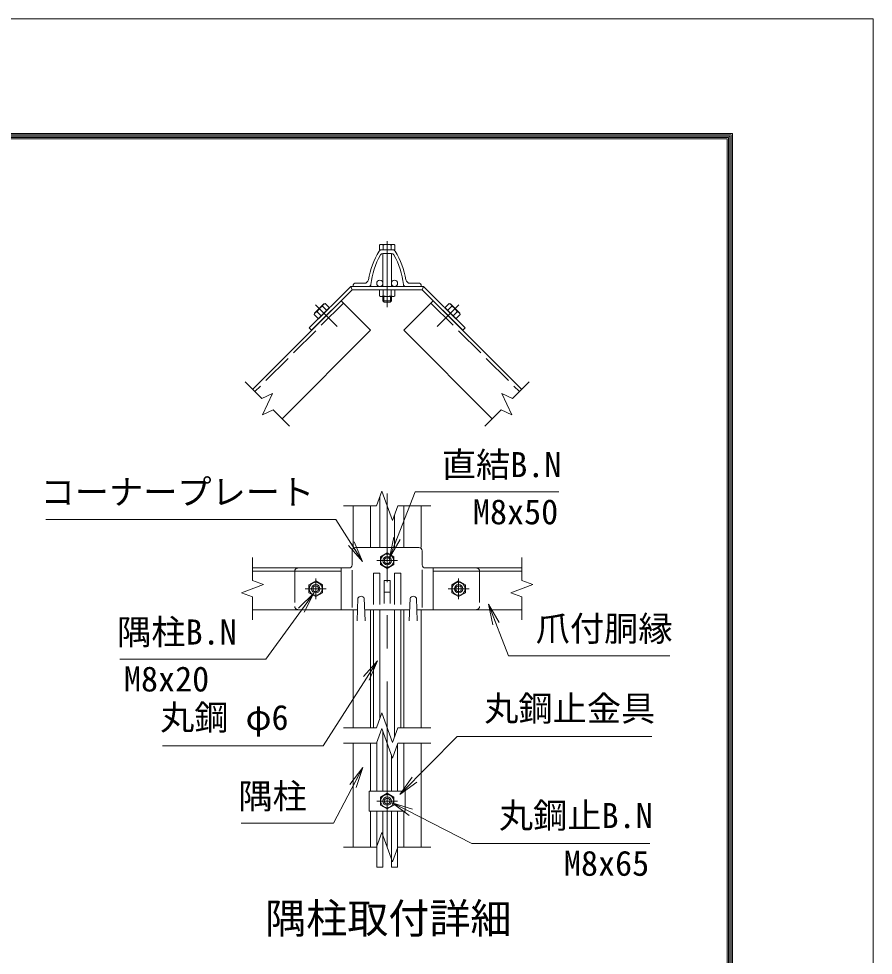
# Model space of a CAD drawing. Units: millimetres, scale not verified. Extents: x -4200 to 4200, y -2970 to 2970.
# Drawn here: x 2561 to 4200, y 1174 to 2970 of the extents above; entities that cross this region are included whole.
import ezdxf
from ezdxf.enums import TextEntityAlignment as Align

# ---------------------------------------------------------------- set-up
doc = ezdxf.new("R2010")
doc.units = ezdxf.units.MM
doc.header["$LTSCALE"] = 10
doc.linetypes.add('DASHED', pattern=[7.5, 6, -1.5])
doc.linetypes.add('USER1', pattern=[50.8, 31.75, -6.35, 6.35, -6.35])
for name, color, linetype, lineweight in [('0-0_D-STR1', 1, 'Continuous', 18), ('0-1_D-BMK', 2, 'USER1', 13), ('0-2_D-STR-DIM', 7, 'Continuous', 13), ('0-3_D-STR3', 3, 'Continuous', 13), ('0-7_D-STR-TXT', 7, 'Continuous', 13), ('0-8_0', 7, 'Continuous', 18), ('0-B_D-TTL', 7, 'Continuous', 18)]:
    doc.layers.add(name, color=color, linetype=linetype, lineweight=lineweight)
doc.layers.add('0-9_D-TTL-TXT', color=7, linetype='Continuous')
doc.styles.add('ＭＳ ゴシック', font='')
doc.styles.get('ＭＳ ゴシック').set_extended_font_data('MS Gothic')

# ---------------------------------------------------------------- blocks, each defined once
blk = doc.blocks.new('_Open')
at = {"layer": '0-8_0'}
blk.add_line((-10, 1.667), (0, 0), dxfattribs=at)
blk.add_lwpolyline([(-10, -1.667), (0, 0), (-10, 0)], dxfattribs=at)

msp = doc.modelspace()

# ---------------------------------------------------------------- linework, layer by layer
at = {"layer": '0-0_D-STR1'}
for p, q in [((3256.73, 2526.76), (3279.11, 2526.76)), ((3259.54, 2519.76), (3276.3, 2519.76)), ((3224.03, 2462.76), (3205.92, 2462.76)), ((3311.81, 2462.76), (3329.92, 2462.76)), ((3202.92, 2456.76), (3202.92, 2459.76)), ((3232.76, 2456.76), (3202.92, 2456.76)), ((3303.08, 2456.76), (3332.92, 2456.76)), ((3332.92, 2456.76), (3332.92, 2459.76)), ((3179.71, 2429.15), (3010, 2259.44)), ((3179.71, 2429.15), (3236.27, 2372.58)), ((3356.13, 2429.15), (3299.56, 2372.58)), ((3356.13, 2429.15), (3525.84, 2259.44)), ((3236.27, 2372.58), (3066.57, 2202.87)), ((3299.56, 2372.58), (3469.27, 2202.87)), ((3253.92, 1955.98), (3253.92, 2053.89)), ((3202.92, 1955.98), (3202.92, 2035.98)), ((3235.92, 1955.98), (3235.92, 2035.98)), ((3299.92, 1955.98), (3299.92, 2035.98)), ((3332.92, 1955.98), (3332.92, 2035.98)), ((3281.92, 1955.98), (3281.92, 2018.06)), ((3009.82, 1916.98), (3179.71, 1916.98)), ((3009.82, 1910.98), (3179.71, 1910.98)), ((3179.71, 1916.98), (3179.71, 1836.98)), ((3526.02, 1916.98), (3356.13, 1916.98)), ((3356.13, 1916.98), (3356.13, 1836.98)), ((3526.02, 1910.98), (3356.13, 1910.98)), ((3211.92, 1858.73), (3210.42, 1815.73)), ((3223.92, 1858.73), (3225.42, 1815.73)), ((3311.92, 1858.73), (3310.42, 1815.73)), ((3323.92, 1858.73), (3325.42, 1815.73)), ((3009.82, 1836.98), (3179.71, 1836.98)), ((3202.92, 1610.72), (3202.92, 1836.98)), ((3235.92, 1610.72), (3235.92, 1836.98)), ((3299.92, 1610.72), (3299.92, 1836.98)), ((3332.92, 1610.72), (3332.92, 1836.98)), ((3526.02, 1836.98), (3356.13, 1836.98)), ((3202.92, 1381.76), (3202.92, 1580.72)), ((3235.92, 1488.91), (3235.92, 1580.72)), ((3299.92, 1488.91), (3299.92, 1580.72)), ((3332.92, 1381.76), (3332.92, 1580.72)), ((3235.92, 1381.76), (3235.92, 1450.91)), ((3299.92, 1381.76), (3299.92, 1450.91))]:
    msp.add_line(p, q, dxfattribs=at)
at = {"layer": '0-0_D-STR1', "linetype": 'DASHED'}
for p, q in [((3183.95, 2424.9), (3014.24, 2255.2)), ((3351.89, 2424.9), (3521.6, 2255.2))]:
    msp.add_line(p, q, dxfattribs=at)
at = {"layer": '0-0_D-STR1'}
for centre, radius, start, end in [((3381.12, 2444.94), 151.2, 148.30182, 170.6662), ((3381.12, 2444.94), 145.2, 150.13204, 173.91336), ((3256.73, 2521.76), 5, 90, 148.30182), ((3259.54, 2514.76), 5, 90, 150.13204), ((3276.3, 2514.76), 5, 29.86796, 90), ((3279.11, 2521.76), 5, 31.69818, 90), ((3154.72, 2444.94), 145.2, 6.08664, 29.86796), ((3154.72, 2444.94), 151.2, 9.3338, 31.69818), ((3205.92, 2459.76), 3, 90, 180), ((3224.03, 2470.76), 8, 270, 350.6662), ((3232.76, 2460.76), 4, 270, 353.91336), ((3303.08, 2460.76), 4, 186.08664, 270), ((3311.81, 2470.76), 8, 189.3338, 270), ((3329.92, 2459.76), 3, 0, 90), ((3217.92, 1856.23), 6.5, 22.61986, 157.38014), ((3317.92, 1856.23), 6.5, 22.61986, 157.38014)]:
    msp.add_arc(centre, radius, start, end, dxfattribs=at)
at = {"layer": '0-1_D-BMK'}
for p, q in [((3267.92, 2543.5), (3267.92, 2417.12)), ((3130.67, 2421.61), (3172.17, 2380.11)), ((3405.17, 2421.61), (3363.67, 2380.11)), ((3267.92, 1381.76), (3267.92, 2059.71)), ((3287.92, 1930.98), (3247.92, 1930.98)), ((3130.92, 1896.98), (3130.92, 1856.98)), ((3404.92, 1896.98), (3404.92, 1856.98)), ((3150.92, 1876.98), (3110.92, 1876.98)), ((3384.92, 1876.98), (3424.92, 1876.98)), ((3287.92, 1469.91), (3247.92, 1469.91))]:
    msp.add_line(p, q, dxfattribs=at)
at = {"layer": '0-2_D-STR-DIM'}
for p, q in [((2995.86, 2273.58), (3027.4, 2242.04)), ((3539.98, 2273.58), (3508.44, 2242.04)), ((3488.04, 2251.55), (3507.06, 2210.76)), ((3508.44, 2242.04), (3488.04, 2251.55)), ((3049.17, 2220.27), (3080.71, 2188.73)), ((3486.67, 2220.27), (3455.13, 2188.73)), ((3507.06, 2210.76), (3486.67, 2220.27)), ((3183.92, 2035.98), (3247.4, 2035.98)), ((3288.44, 2035.98), (3351.92, 2035.98)), ((3009.82, 1937.24), (3009.82, 1892.63)), ((3526.02, 1937.24), (3526.02, 1892.63)), ((3009.82, 1892.63), (3030.96, 1884.93)), ((3030.96, 1884.93), (2988.67, 1869.54)), ((2988.67, 1869.54), (3009.82, 1861.85)), ((3009.82, 1861.85), (3009.82, 1817.24)), ((3526.02, 1861.85), (3526.02, 1817.24)), ((3247.4, 1610.72), (3257.66, 1638.92)), ((3257.66, 1638.92), (3278.18, 1582.53)), ((3183.92, 1610.72), (3247.4, 1610.72)), ((3278.18, 1582.53), (3288.44, 1610.72)), ((3288.44, 1610.72), (3351.92, 1610.72)), ((3183.92, 1580.72), (3247.4, 1580.72)), ((3288.44, 1580.72), (3351.92, 1580.72)), ((3183.92, 1381.76), (3247.4, 1381.76)), ((3288.44, 1381.76), (3351.92, 1381.76))]:
    msp.add_line(p, q, dxfattribs=at)
for points in [[(3027.4, 2242.04), (3047.79, 2251.55), (3028.78, 2210.76), (3049.17, 2220.27)], [(3247.4, 2035.98), (3257.66, 2064.17), (3278.18, 2007.78), (3288.44, 2035.98)], [(3526.02, 1892.63), (3547.17, 1884.93), (3504.88, 1869.54), (3526.02, 1861.85)], [(3247.4, 1580.72), (3257.66, 1608.92), (3278.18, 1552.53), (3288.44, 1580.72)], [(3247.4, 1381.76), (3257.66, 1409.95), (3278.18, 1353.57), (3288.44, 1381.76)]]:
    msp.add_lwpolyline(points, dxfattribs=at)
at = {"layer": '0-3_D-STR3'}
for p, q in [((3255.32, 2537.36), (3252.91, 2535.97)), ((3252.91, 2526.76), (3252.91, 2535.97)), ((3280.52, 2537.36), (3255.32, 2537.36)), ((3260.41, 2526.76), (3260.41, 2535.97)), ((3275.42, 2526.76), (3275.42, 2535.97)), ((3280.52, 2537.36), (3282.93, 2535.97)), ((3282.93, 2526.76), (3282.93, 2535.97)), ((3282.93, 2526.76), (3252.91, 2526.76)), ((3259.92, 2519.76), (3259.92, 2456.76)), ((3275.92, 2519.76), (3275.92, 2456.76)), ((3198.27, 2456.76), (3118.61, 2377.1)), ((3200.92, 2450.36), (3123.14, 2372.58)), ((3198.27, 2456.76), (3337.57, 2456.76)), ((3200.92, 2450.36), (3198.27, 2456.76)), ((3200.92, 2450.36), (3334.92, 2450.36)), ((3252.91, 2450.36), (3282.93, 2450.36)), ((3260.41, 2450.36), (3260.41, 2438.81)), ((3275.42, 2450.36), (3275.42, 2438.81)), ((3334.92, 2450.36), (3337.57, 2456.76)), ((3334.92, 2450.36), (3412.7, 2372.58)), ((3337.57, 2456.76), (3417.23, 2377.1)), ((3255.42, 2437.36), (3280.42, 2437.36)), ((3259.92, 2437.36), (3259.92, 2429.16)), ((3259.92, 2429.16), (3262.32, 2426.76)), ((3275.92, 2429.16), (3259.92, 2429.16)), ((3261.42, 2437.36), (3261.42, 2427.66)), ((3273.52, 2426.76), (3262.32, 2426.76)), ((3275.92, 2429.16), (3273.52, 2426.76)), ((3274.42, 2437.36), (3274.42, 2427.66)), ((3275.92, 2437.36), (3275.92, 2429.16)), ((3378.33, 2416), (3386.49, 2424.17)), ((3386.49, 2424.17), (3389.3, 2423.42)), ((3146.54, 2423.42), (3128.87, 2405.74)), ((3141.59, 2400.08), (3133.42, 2408.25)), ((3157.51, 2416), (3136.28, 2394.77)), ((3152.2, 2410.7), (3144.04, 2418.86)), ((3378.33, 2416), (3399.56, 2394.77)), ((3383.63, 2410.7), (3391.8, 2418.86)), ((3389.3, 2423.42), (3406.97, 2405.74)), ((3394.25, 2400.08), (3402.42, 2408.25)), ((3399.56, 2394.77), (3407.72, 2402.94)), ((3407.72, 2402.94), (3406.97, 2405.74)), ((3123.14, 2372.58), (3118.61, 2377.1)), ((3412.7, 2372.58), (3417.23, 2377.1)), ((3200.92, 1949.98), (3200.92, 1922.98)), ((3206.92, 1955.98), (3328.92, 1955.98)), ((3267.92, 1945.99), (3254.92, 1938.48)), ((3280.92, 1938.48), (3267.92, 1945.99)), ((3334.92, 1949.98), (3334.92, 1922.98)), ((3254.92, 1938.48), (3254.92, 1923.47)), ((3254.92, 1923.47), (3267.92, 1915.96)), ((3267.92, 1915.96), (3280.92, 1923.47)), ((3280.92, 1923.47), (3280.92, 1938.48)), ((3096.92, 1916.98), (3194.92, 1916.98)), ((3200.92, 1840.98), (3200.92, 1912.98)), ((3334.92, 1840.98), (3334.92, 1913.17)), ((3340.92, 1916.98), (3438.92, 1916.98)), ((3261.92, 1892.98), (3261.92, 1848.92)), ((3273.92, 1892.98), (3261.92, 1892.98)), ((3273.92, 1892.98), (3273.92, 1848.92)), ((3391.92, 1884.48), (3404.92, 1891.99)), ((3404.92, 1891.99), (3417.92, 1884.48)), ((3273.92, 1870.32), (3261.92, 1870.32)), ((3391.92, 1869.47), (3391.92, 1884.48)), ((3404.92, 1861.96), (3391.92, 1869.47)), ((3417.92, 1869.47), (3404.92, 1861.96)), ((3417.92, 1884.48), (3417.92, 1869.47)), ((3096.92, 1836.98), (3211.16, 1836.98)), ((3224.68, 1836.98), (3311.16, 1836.98)), ((3241.92, 1836.98), (3241.92, 1610.72)), ((3253.92, 1836.98), (3253.92, 1628.64)), ((3281.92, 1836.98), (3281.92, 1592.81)), ((3293.92, 1836.98), (3293.92, 1610.72)), ((3324.68, 1836.98), (3438.92, 1836.98)), ((3259.92, 1602.7), (3259.92, 1488.91)), ((3247.92, 1582.16), (3247.92, 1488.91)), ((3287.92, 1579.29), (3287.92, 1488.91)), ((3275.92, 1558.75), (3275.92, 1488.91)), ((3233.52, 1488.91), (3302.32, 1488.91)), ((3267.92, 1484.92), (3254.92, 1477.41)), ((3254.92, 1477.41), (3254.92, 1462.4)), ((3280.92, 1477.41), (3267.92, 1484.92)), ((3280.92, 1462.4), (3280.92, 1477.41)), ((3302.32, 1488.91), (3302.32, 1450.91)), ((3254.92, 1462.4), (3267.92, 1454.9)), ((3267.92, 1454.9), (3280.92, 1462.4)), ((3247.92, 1450.91), (3247.92, 1343.51)), ((3259.92, 1450.91), (3259.92, 1343.51)), ((3275.92, 1450.91), (3275.92, 1343.51)), ((3287.92, 1450.91), (3287.92, 1343.51)), ((3247.92, 1343.51), (3259.92, 1343.51)), ((3275.92, 1343.51), (3287.92, 1343.51))]:
    msp.add_line(p, q, dxfattribs=at)
at = {"layer": '0-3_D-STR3', "linetype": 'DASHED'}
for p, q in [((3090.92, 1910.98), (3090.92, 1842.98)), ((3241.92, 1906.98), (3253.92, 1906.98)), ((3241.92, 1906.98), (3241.92, 1836.98)), ((3253.92, 1906.98), (3253.92, 1836.98)), ((3281.92, 1906.98), (3281.92, 1836.98)), ((3293.92, 1906.98), (3281.92, 1906.98)), ((3293.92, 1906.98), (3293.92, 1836.98)), ((3444.92, 1910.98), (3444.92, 1842.98))]:
    msp.add_line(p, q, dxfattribs=at)
at = {"layer": '0-3_D-STR3'}
for points in [[(3252.91, 2450.36), (3252.91, 2438.81), (3255.42, 2437.36)], [(3282.93, 2450.36), (3282.93, 2438.81), (3280.42, 2437.36)], [(3157.51, 2416), (3149.34, 2424.17), (3146.54, 2423.42)], [(3136.28, 2394.77), (3128.11, 2402.94), (3128.87, 2405.74)], [(3233.52, 1488.91), (3233.52, 1450.91), (3302.32, 1450.91)]]:
    msp.add_lwpolyline(points, dxfattribs=at)
msp.add_lwpolyline([(3143.92, 1884.48), (3130.92, 1891.99), (3117.92, 1884.48), (3117.92, 1869.47), (3130.92, 1861.96), (3143.92, 1869.47)], close=True, dxfattribs=at)
for centre, radius in [((3253.92, 2462.76), 6), ((3281.92, 2462.76), 6), ((3267.92, 1930.98), 12.5), ((3267.92, 1930.98), 8), ((3267.92, 1930.98), 5.6), ((3130.92, 1876.98), 12.5), ((3404.92, 1876.98), 12.5), ((3130.92, 1876.98), 8), ((3130.92, 1876.98), 5.6), ((3404.92, 1876.98), 8), ((3404.92, 1876.98), 5.6), ((3267.92, 1469.91), 12.5), ((3267.92, 1469.91), 8), ((3267.92, 1469.91), 5.6)]:
    msp.add_circle(centre, radius, dxfattribs=at)
for centre, radius, start, end in [((3256.66, 2530.48), 6.64, 55.61585, 124.38415), ((3267.92, 2512.29), 24.84, 72.4121, 107.5879), ((3279.18, 2530.48), 6.64, 55.61585, 124.38415), ((3150.57, 2417.64), 6.64, 100.61585, 169.38416), ((3256.66, 2444.29), 6.64, 235.61585, 304.38416), ((3267.92, 2462.49), 24.84, 252.4121, 287.5879), ((3279.18, 2444.29), 6.64, 235.61586, 304.38414), ((3385.27, 2417.64), 6.64, 10.61584, 79.38415), ((3134.65, 2401.72), 6.64, 100.61586, 169.38414), ((3155.47, 2396.81), 24.84, 117.4121, 152.5879), ((3380.37, 2396.81), 24.84, 27.4121, 62.5879), ((3401.19, 2401.72), 6.64, 10.61586, 79.38414), ((3206.92, 1949.98), 6, 90, 180), ((3328.92, 1949.98), 6, 0, 90), ((3194.92, 1922.98), 6, 270, 0), ((3340.92, 1922.98), 6, 180, 270)]:
    msp.add_arc(centre, radius, start, end, dxfattribs=at)
at = {"layer": '0-3_D-STR3', "linetype": 'DASHED'}
for centre, start, end in [((3096.92, 1910.98), 90, 180), ((3438.92, 1910.98), 0, 90), ((3096.92, 1842.98), 180, 270), ((3438.92, 1842.98), 270, 0)]:
    msp.add_arc(centre, 6, start, end, dxfattribs=at)
at = {"layer": '0-7_D-STR-TXT'}
for points in [[(3596.83, 2062.64), (3321.29, 2062.64), (3272.83, 1938.33)], [(2613.44, 2009.99), (3169.69, 2009.99), (3219.56, 1931.26)], [(2755.25, 1742.11), (3035.25, 1742.11), (3125.81, 1867)], [(3809.83, 1748.29), (3500.78, 1748.29), (3462.86, 1845.49)], [(2836.86, 1575.83), (3144.89, 1575.83), (3248.54, 1737.37)], [(3775.15, 1593.78), (3402.4, 1593.78), (3293.6, 1483.85)], [(2987.67, 1427.33), (3164.99, 1427.33), (3220.04, 1532.66)], [(3771.28, 1388.72), (3430.51, 1388.72), (3279.32, 1465.87)]]:
    msp.add_lwpolyline(points, dxfattribs=at)
at = {"layer": '0-B_D-TTL', "color": 2}
msp.add_lwpolyline([(-4200, 2970), (4200, 2970), (4200, -2970), (-4200, -2970)], close=True, dxfattribs=at)
at = {"layer": '0-B_D-TTL'}
for points in [[(-3930, 2750), (3930, 2750), (3930, -2750), (-3930, -2750)], [(-3927.5, 2747.5), (3927.5, 2747.5), (3927.5, -2747.5), (-3927.5, -2747.5)], [(-3925, 2745), (3925, 2745), (3925, -2745), (-3925, -2745)], [(-3922.5, 2742.5), (3922.5, 2742.5), (3922.5, -2742.5), (-3922.5, -2742.5)], [(-3920, 2740), (3920, 2740), (3920, -2740), (-3920, -2740)]]:
    msp.add_lwpolyline(points, close=True, dxfattribs=at)

# ---------------------------------------------------------------- block references
at = {"layer": '0-7_D-STR-TXT', "xscale": 4, "yscale": 4}
for p, rotation in [((3272.1, 1936.46), 248.70495), ((3220.63, 1929.57), 302.35412), ((3126.99, 1868.62), 54.05425), ((3462.13, 1847.35), 111.31411), ((3249.62, 1739.05), 57.31217), ((3220.96, 1534.44), 62.40856), ((3292.19, 1482.43), 225.29561), ((3277.54, 1466.78), 152.96577)]:
    msp.add_blockref('_Open', p, dxfattribs=dict(at, rotation=rotation))

# ---------------------------------------------------------------- texts
at = {"layer": '0-7_D-STR-TXT', "style": 'ＭＳ ゴシック'}
for s, p in [('直結B.N', (3372.72, 2076.63)), ('コーナープレート', (2603.29, 2024.22)), ('M8x50', (3432.35, 1986.24)), ('爪付胴縁', (3552.72, 1762.27)), ('隅柱B.N', (2750.17, 1755.71)), ('M8x20', (2763.15, 1665.7)), ('丸鋼止金具', (3454.08, 1609.03)), ('丸鋼 φ6', (2832.54, 1591.97)), ('隅柱', (2982.59, 1440.93)), ('丸鋼止B.N', (3482.19, 1403.84)), ('M8x65', (3606.8, 1312.31))]:
    msp.add_text(s, height=48.09, dxfattribs=at).set_placement(p, align=Align.BOTTOM_LEFT)
at = {"layer": '0-9_D-TTL-TXT', "style": 'ＭＳ ゴシック'}
msp.add_text('隅柱取付詳細', height=57.7, dxfattribs=at).set_placement((3034.01, 1198.87), align=Align.BOTTOM_LEFT)

doc.saveas('drawing.dxf')
